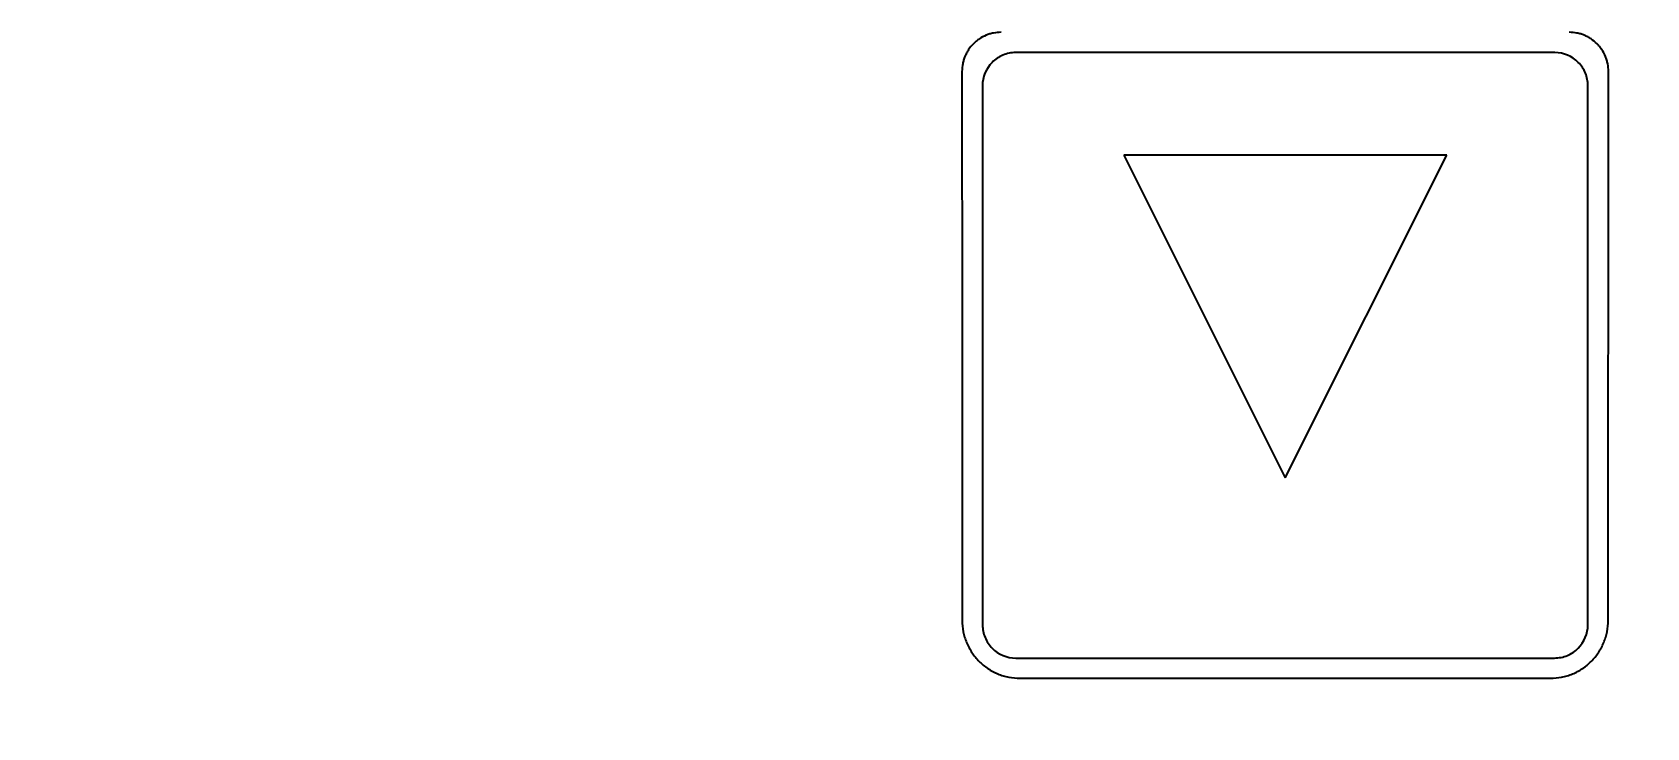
# Model space of a CAD drawing. Extents: x 0 to 420, y 0 to 297.
# Drawn here: x 132.59 to 149.58, y 177.43 to 184.75 of the extents above; entities that cross this region are included whole.
import ezdxf

# ---------------------------------------------------------------- set-up
doc = ezdxf.new("R2010")
doc.units = 0
doc.header["$LTSCALE"] = 23.1
doc.layers.add('10000_FRONT', color=7, linetype='CONTINUOUS')
doc.layers.add('10100_DIM_FRONT', color=7, linetype='CONTINUOUS')
doc.styles.get("Standard").update_dxf_attribs({"font": 'txt', "width": 0.8})
doc.dimstyles.new('DIMSTYLE_1', dxfattribs={"dimtxt": 3.5, "dimasz": 3.5, "dimexe": 0.18, "dimexo": 0.0625, "dimgap": 0.09, "dimtad": 1, "dimtxsty": 'STANDARD', "dimcen": 0.09, "dimazin": 3, "dimtp": 0.05, "dimtm": 0.05, "dimtfac": 1, "dimtofl": 0, "dimtmove": 0, "dimatfit": 3, "dimtolj": 1})

# ---------------------------------------------------------------- blocks, each defined once
blk = doc.blocks.new('*D0')
at = {"layer": '10100_DIM_FRONT', "linetype": 'CONTINUOUS'}
for p, q in [((160.829689, 189.646967), (160.829689, 132.601665)), ((89.329689, 150.134374), (89.329689, 132.601665)), ((89.329689, 134.601665), (125.079689, 134.601665)), ((160.829689, 134.601665), (125.079689, 134.601665))]:
    blk.add_line(p, q, dxfattribs=at)
for points in [[(92.829689, 135.101665), (89.329689, 134.601665), (92.829689, 134.101665)], [(157.329689, 134.101665), (160.829689, 134.601665), (157.329689, 135.101665)]]:
    blk.add_solid(points, dxfattribs=at)
at = {"layer": '10100_DIM_FRONT', "linetype": 'CONTINUOUS', "width": 0.660714}
blk.add_text('71,5', height=3.5, dxfattribs=at).set_placement((121.635873, 135.476665))

msp = doc.modelspace()

# ---------------------------------------------------------------- linework, layer by layer
at = {"layer": '10000_FRONT', "color": 7, "linetype": 'CONTINUOUS'}
for p, q in [((143.33, 184.538), (142.941, 184.536)), ((148.23, 184.538), (143.33, 184.538)), ((148.618, 184.536), (148.23, 184.538)), ((144.08, 183.458), (145.78, 180.058)), ((147.48, 183.458), (144.08, 183.458)), ((145.78, 180.058), (147.48, 183.458)), ((142.944, 178.162), (148.615, 178.162)), ((142.99, 177.949), (148.57, 177.949))]:
    msp.add_line(p, q, dxfattribs=at)
for points, knots in [([(142.79, 184.75), (142.762, 184.75), (142.736, 184.747), (142.696, 184.739), (142.683, 184.736), (142.657, 184.728), (142.645, 184.724), (142.607, 184.708), (142.583, 184.695), (142.55, 184.673), (142.539, 184.665), (142.518, 184.648), (142.508, 184.639), (142.479, 184.61), (142.462, 184.59), (142.44, 184.556), (142.433, 184.544), (142.42, 184.52), (142.414, 184.508), (142.404, 184.484), (142.399, 184.471), (142.392, 184.445), (142.388, 184.432), (142.38, 184.392), (142.378, 184.365), (142.378, 184.338)], [0, 0, 0, 0, 0.125, 0.125, 0.1875, 0.1875, 0.25, 0.25, 0.375, 0.375, 0.4375, 0.4375, 0.5, 0.5, 0.625, 0.625, 0.6875, 0.6875, 0.75, 0.75, 0.8125, 0.8125, 0.875, 0.875, 1, 1, 1, 1]), ([(149.182, 184.338), (149.182, 184.365), (149.179, 184.392), (149.171, 184.431), (149.168, 184.444), (149.16, 184.47), (149.155, 184.483), (149.14, 184.521), (149.127, 184.544), (149.105, 184.578), (149.097, 184.589), (149.08, 184.61), (149.071, 184.62), (149.042, 184.648), (149.021, 184.665), (148.988, 184.688), (148.976, 184.695), (148.952, 184.708), (148.94, 184.713), (148.915, 184.724), (148.903, 184.728), (148.877, 184.736), (148.864, 184.739), (148.824, 184.747), (148.797, 184.75), (148.77, 184.75)], [0, 0, 0, 0, 0.125, 0.125, 0.1875, 0.1875, 0.25, 0.25, 0.375, 0.375, 0.4375, 0.4375, 0.5, 0.5, 0.625, 0.625, 0.6875, 0.6875, 0.75, 0.75, 0.8125, 0.8125, 0.875, 0.875, 1, 1, 1, 1]), ([(142.941, 184.536), (142.895, 184.536), (142.85, 184.527), (142.766, 184.491), (142.727, 184.465), (142.631, 184.368), (142.593, 184.278), (142.593, 184.186)], [0, 0, 0, 0, 0.25, 0.25, 0.5, 0.5, 1, 1, 1, 1]), ([(148.966, 184.186), (148.966, 184.232), (148.957, 184.277), (148.922, 184.362), (148.897, 184.401), (148.8, 184.497), (148.71, 184.536), (148.618, 184.536)], [0, 0, 0, 0, 0.25, 0.25, 0.5, 0.5, 1, 1, 1, 1]), ([(142.38, 178.558), (142.38, 178.518), (142.384, 178.478), (142.396, 178.42), (142.4, 178.401), (142.412, 178.362), (142.419, 178.343), (142.442, 178.288), (142.46, 178.253), (142.494, 178.203), (142.506, 178.187), (142.531, 178.156), (142.544, 178.141), (142.587, 178.099), (142.617, 178.074), (142.659, 178.046), (142.667, 178.041), (142.685, 178.03), (142.711, 178.016), (142.738, 178.003), (142.774, 177.988), (142.793, 177.981), (142.822, 177.972), (142.831, 177.97), (142.851, 177.965), (142.86, 177.962), (142.91, 177.953), (142.949, 177.949), (142.99, 177.949)], [0, 0, 0, 0, 0.125, 0.125, 0.1875, 0.1875, 0.25, 0.25, 0.375, 0.375, 0.4375, 0.4375, 0.5, 0.5, 0.625, 0.625, 0.65625, 0.65625, 0.6875, 0.75, 0.75, 0.8125, 0.8125, 0.84375, 0.84375, 0.875, 0.875, 1, 1, 1, 1]), ([(142.594, 178.512), (142.594, 178.466), (142.603, 178.421), (142.638, 178.336), (142.664, 178.297), (142.761, 178.2), (142.852, 178.162), (142.944, 178.162)], [0, 0, 0, 0, 0.249999, 0.249999, 0.499999, 0.499999, 1, 1, 1, 1]), ([(148.57, 177.949), (148.61, 177.949), (148.65, 177.953), (148.708, 177.964), (148.727, 177.969), (148.766, 177.981), (148.785, 177.987), (148.84, 178.01), (148.875, 178.029), (148.916, 178.057), (148.924, 178.062), (148.941, 178.074), (148.948, 178.08), (148.972, 178.1), (148.987, 178.113), (149.029, 178.155), (149.054, 178.186), (149.082, 178.227), (149.087, 178.236), (149.098, 178.253), (149.112, 178.279), (149.125, 178.306), (149.14, 178.343), (149.147, 178.361), (149.156, 178.39), (149.158, 178.4), (149.163, 178.419), (149.166, 178.429), (149.175, 178.478), (149.179, 178.518), (149.179, 178.558)], [0, 0, 0, 0, 0.125, 0.125, 0.1875, 0.1875, 0.25, 0.25, 0.375, 0.375, 0.40625, 0.40625, 0.4375, 0.4375, 0.5, 0.5, 0.625, 0.625, 0.65625, 0.65625, 0.6875, 0.75, 0.75, 0.8125, 0.8125, 0.84375, 0.84375, 0.875, 0.875, 1, 1, 1, 1]), ([(148.615, 178.162), (148.661, 178.162), (148.707, 178.171), (148.791, 178.207), (148.83, 178.232), (148.927, 178.329), (148.965, 178.42), (148.965, 178.512)], [0, 0, 0, 0, 0.25, 0.25, 0.5, 0.5, 1, 1, 1, 1])]:
    msp.add_open_spline(points, degree=3, knots=knots, dxfattribs=at)
for points in [[(142.378, 184.338), (142.378, 182.411), (142.379, 180.484), (142.38, 178.558)], [(142.593, 184.186), (142.593, 182.294), (142.594, 180.403), (142.594, 178.512)], [(148.965, 178.512), (148.966, 180.403), (148.966, 182.294), (148.966, 184.186)], [(149.179, 178.558), (149.18, 180.484), (149.181, 182.411), (149.182, 184.338)]]:
    msp.add_open_spline(points, degree=3, dxfattribs=at)

# ---------------------------------------------------------------- dimensions: what is measured, and where the dimension line sits
at = {"layer": '10100_DIM_FRONT', "linetype": 'CONTINUOUS'}
dim = msp.add_linear_dim(base=(160.83, 134.602), p1=(89.33, 150.134), p2=(160.83, 189.647), text='71,5', dimstyle='DIMSTYLE_1', dxfattribs=at)
dim.commit()
dim.dimension.update_dxf_attribs({"geometry": '*D0', "text_midpoint": (126.261, 137.227), "dimtype": 160})

doc.saveas('drawing.dxf')
